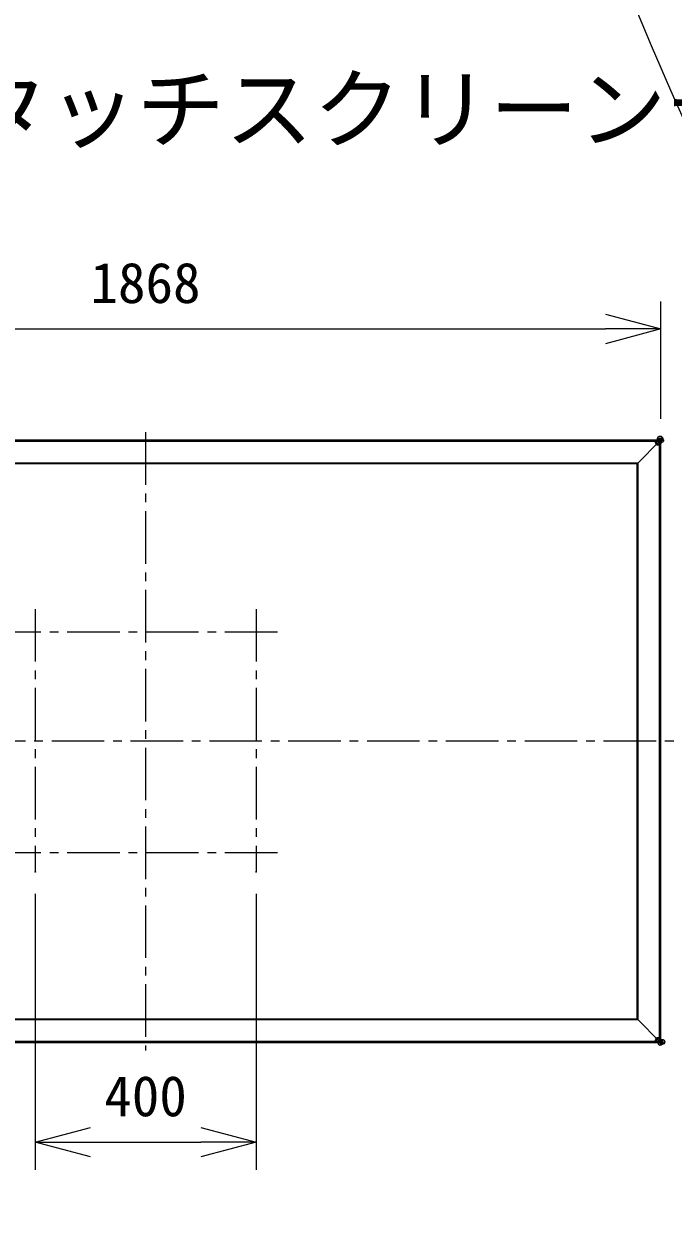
# Model space of a CAD drawing. Units: millimetres, scale not verified. Extents: x -62 to 354, y -57 to 326.
# Drawn here: x -20.6 to 8.8, y 4.7 to 58.7 of the extents above; entities that cross this region are included whole.
import ezdxf
from ezdxf.enums import TextEntityAlignment as Align

# ---------------------------------------------------------------- set-up
doc = ezdxf.new("R2010")
doc.units = ezdxf.units.MM
doc.header["$LTSCALE"] = 0.125
doc.header["$PDMODE"] = 32
doc.header["$PDSIZE"] = 0.025
doc.linetypes.add('USER1', pattern=[28.575, 19.05, -3.175, 3.175, -3.175])
for name, color, linetype, lineweight in [('0-0_0', 7, 'Continuous', 18), ('0-4_SUNPO', 3, 'Continuous', 18), ('0-5_GAIKEI', 1, 'Continuous', 18)]:
    doc.layers.add(name, color=color, linetype=linetype, lineweight=lineweight)
doc.layers.add('0-1_MOJI1', color=7, linetype='Continuous')
doc.layers.add('0-6_Defpoints', color=7, linetype='Continuous')
doc.styles.add('ＭＳ ゴシック', font='')
doc.styles.get('ＭＳ ゴシック').set_extended_font_data('MS Gothic')

# ---------------------------------------------------------------- blocks, each defined once
blk = doc.blocks.new('_Open30')
at = {"layer": '0-0_0'}
blk.add_line((0, 0), (-1, 0), dxfattribs=at)
blk.add_lwpolyline([(-1, 0.26795), (0, 0), (-1, -0.26795)], dxfattribs=at)
blk = doc.blocks.new('D9')
at = {"layer": '0-4_SUNPO'}
for p, q in [((44.4156, 332.7897), (44.4156, 320.2964)), ((54.4156, 332.7897), (54.4156, 320.2964)), ((46.9156, 321.5464), (51.9156, 321.5464))]:
    blk.add_line(p, q, dxfattribs=at)
at = {"layer": '0-6_Defpoints'}
for p in [(44.4156, 333.7897), (54.4156, 333.7897), (54.4156, 321.5464)]:
    blk.add_point(p, dxfattribs=at)
at = {"layer": '0-4_SUNPO', "xscale": 2.5, "yscale": 2.5, "rotation": 180}
blk.add_blockref('_Open30', (44.4156, 321.5464), dxfattribs=at)
at = {"layer": '0-4_SUNPO', "xscale": 2.5, "yscale": 2.5}
blk.add_blockref('_Open30', (54.4156, 321.5464), dxfattribs=at)
at = {"layer": '0-4_SUNPO', "color": 7, "style": 'ＭＳ ゴシック'}
blk.add_text('400', height=1.833, dxfattribs=at).set_placement((47.5406, 322.1714), align=Align.BOTTOM_LEFT)
blk = doc.blocks.new('D6')
at = {"layer": '0-4_SUNPO'}
for p, q in [((26.0756, 354.3038), (26.0756, 359.63)), ((72.7556, 354.3038), (72.7556, 359.63)), ((28.5756, 358.38), (70.2556, 358.38))]:
    blk.add_line(p, q, dxfattribs=at)
at = {"layer": '0-4_SUNPO', "xscale": 2.5, "yscale": 2.5, "rotation": 180}
blk.add_blockref('_Open30', (26.0756, 358.38), dxfattribs=at)
at = {"layer": '0-4_SUNPO', "xscale": 2.5, "yscale": 2.5}
blk.add_blockref('_Open30', (72.7556, 358.38), dxfattribs=at)
at = {"layer": '0-4_SUNPO', "color": 7, "style": 'ＭＳ ゴシック'}
blk.add_text('1868', height=1.833, dxfattribs=at).set_placement((46.9156, 359.005), align=Align.BOTTOM_LEFT)

msp = doc.modelspace()

# ---------------------------------------------------------------- linework, layer by layer
at = {"layer": '0-5_GAIKEI', "color": 9, "linetype": 'USER1'}
for p, q in [((-15.0751, 40.2022), (-15.0751, 12.2022)), ((-20.0751, 32.1916), (-20.0751, 20.2888)), ((-10.0751, 32.1916), (-10.0751, 20.2888)), ((-9.1025, 31.1517), (-21.1114, 31.1517)), ((11.6247, 26.2022), (-40.7409, 26.2022)), ((-9.1025, 21.1517), (-21.1114, 21.1517))]:
    msp.add_line(p, q, dxfattribs=at)
at = {"layer": '0-5_GAIKEI', "color": 7}
for p, q in [((-38.3526, 39.856), (8.2024, 39.856)), ((7.2313, 38.8223), (8.1878, 39.7788)), ((8.2046, 39.7906), (8.1965, 39.7906)), ((8.1994, 39.7971), (8.1987, 39.7952)), ((8.1989, 39.7956), (8.1994, 39.7971)), ((8.2021, 39.8083), (8.2152, 39.8083)), ((8.2024, 39.856), (8.2024, 39.8142)), ((8.2149, 39.8436), (8.2024, 39.8436)), ((8.2046, 39.7906), (8.2152, 39.8083)), ((8.2223, 39.8012), (8.2046, 39.7906)), ((8.2153, 39.8432), (8.2149, 39.8436)), ((8.2152, 39.8083), (8.2153, 39.8432)), ((8.2152, 39.8083), (8.2152, 39.8083)), ((8.2221, 39.8488), (8.2277, 39.8432)), ((8.2572, 39.8014), (8.2223, 39.8012)), ((8.2223, 39.8012), (8.2223, 39.8012)), ((8.2572, 39.8137), (8.2277, 39.8432)), ((8.2572, 39.8137), (8.2627, 39.8082)), ((8.2576, 39.8009), (8.2572, 39.8014)), ((8.2649, 12.6016), (8.2649, 39.8029)), ((8.2649, 39.8029), (8.2649, 39.8029)), ((7.1959, 38.7869), (7.1959, 38.787)), ((7.1965, 38.7869), (7.1959, 38.7869)), ((7.1959, 38.782), (7.1965, 38.782)), ((7.1965, 38.7871), (7.1961, 38.7871)), ((7.1965, 38.7875), (7.1965, 38.782)), ((7.2136, 38.8046), (7.2033, 38.7943)), ((7.2313, 38.8223), (7.2136, 38.8046)), ((8.2168, 12.5535), (8.2024, 12.5535)), ((8.2024, 12.5485), (8.2024, 12.5535)), ((8.2168, 12.5535), (8.2168, 12.5535)), ((8.2277, 12.5612), (8.2221, 12.5557)), ((8.2572, 12.5907), (8.2277, 12.5612)), ((8.2627, 12.5963), (8.2572, 12.5907)), ((8.2649, 12.6016), (8.2649, 12.6016))]:
    msp.add_line(p, q, dxfattribs=at)
at = {"layer": '0-5_GAIKEI'}
for p, q in [((-38.3526, 39.8486), (8.2024, 39.8486)), ((-38.3525, 39.8133), (8.2024, 39.8133)), ((-38.349, 39.7956), (8.1989, 39.7956)), ((8.2046, 12.6138), (8.2046, 39.7906)), ((8.2223, 12.6032), (8.2223, 39.8012)), ((8.2576, 12.6035), (8.2576, 39.8009)), ((-37.3814, 38.8223), (7.2313, 38.8223)), ((-37.3637, 38.8046), (7.2136, 38.8046)), ((-37.3534, 38.7943), (7.2033, 38.7943)), ((-37.3466, 38.787), (7.1965, 38.787)), ((7.1959, 38.7869), (-37.3466, 38.7869)), ((7.1959, 13.6175), (7.1959, 38.7869)), ((7.2033, 13.6101), (7.2033, 38.7943)), ((7.2136, 13.5998), (7.2136, 38.8046)), ((7.2313, 13.5821), (7.2313, 38.8223)), ((7.2313, 13.5821), (-37.3814, 13.5821)), ((7.2136, 13.5998), (-37.3637, 13.5998)), ((7.2033, 13.6101), (-37.3534, 13.6101)), ((7.1965, 13.6175), (-37.3466, 13.6175)), ((-37.3466, 13.6175), (7.1965, 13.6175)), ((7.1961, 13.6173), (7.1965, 13.6173)), ((7.1965, 13.6169), (7.1961, 13.6173)), ((7.1965, 13.6225), (7.1965, 13.6169)), ((7.1965, 13.6169), (7.2033, 13.6101)), ((7.2033, 13.6101), (7.2136, 13.5998)), ((7.2136, 13.5998), (7.2313, 13.5821)), ((7.2313, 13.5821), (8.1878, 12.6256)), ((8.2024, 12.5558), (-38.3526, 12.5558)), ((8.2024, 12.5911), (-38.3525, 12.5911)), ((8.1989, 12.6088), (-38.349, 12.6088)), ((8.1987, 12.6091), (8.1993, 12.6077)), ((8.1993, 12.6077), (8.1989, 12.6088)), ((8.2152, 12.5961), (8.2021, 12.5961)), ((8.2024, 12.5535), (8.2024, 12.5902)), ((8.2024, 12.5608), (8.2149, 12.5608)), ((8.2152, 12.5961), (8.2046, 12.6138)), ((8.2149, 12.5608), (8.2153, 12.5612)), ((8.2152, 12.5961), (8.2152, 12.5961)), ((8.2153, 12.5612), (8.2152, 12.5961)), ((8.2223, 12.6032), (8.2223, 12.6032)), ((8.2223, 12.6032), (8.2572, 12.6031)), ((8.2572, 12.6031), (8.2576, 12.6035))]:
    msp.add_line(p, q, dxfattribs=at)
at = {"layer": '0-5_GAIKEI', "color": 7}
for points in [[(8.2024, 39.851), (8.2168, 39.851), (8.2168, 39.851)], [(7.1961, 38.7871), (7.1965, 38.7875), (7.2033, 38.7943)], [(8.2024, 12.5485), (-38.3526, 12.5485), (-38.3526, 12.5535)]]:
    msp.add_lwpolyline(points, dxfattribs=at)
at = {"layer": '0-5_GAIKEI'}
for points in [[(7.1965, 13.6225), (7.1959, 13.6225), (7.1959, 38.782)], [(8.1965, 12.6138), (8.2046, 12.6138), (8.2223, 12.6032)]]:
    msp.add_lwpolyline(points, dxfattribs=at)
for centre, radius in [((174.0137, 145.3979), 180.342), ((174.0137, 127.8979), 180.342), ((8.1516, 12.6668), 0.1235), ((8.1669, 12.6473), 0.0988), ((8.1712, 12.6515), 0.0987), ((8.1524, 12.5902), 0.0501), ((8.1524, 12.5902), 0.0501), ((8.2387, 12.5178), 0.0878), ((8.2397, 12.5208), 0.0847), ((8.2021, 12.6143), 0.023), ((8.2049, 12.6155), 0.0219), ((8.2074, 12.611), 0.0168), ((8.2082, 12.6103), 0.0158), ((8.2087, 12.6091), 0.0145), ((8.2088, 12.5515), 0.00828), ((8.2354, 12.5755), 0.0253), ((8.3223, 12.589), 0.1113), ((8.3276, 12.5854), 0.1154), ((8.2285, 12.5687), 0.0156), ((8.2894, 12.5768), 0.0762), ((8.2803, 12.574), 0.0667), ((8.2184, 12.6049), 0.00416), ((8.2428, 12.563), 0.0276), ((8.2242, 12.5636), 0.00889), ((8.223, 12.5616), 0.00654), ((8.2427, 12.5827), 0.0256), ((8.2215, 12.5579), 0.00261), ((8.221, 12.5573), 0.00195), ((8.2212, 12.5567), 0.00135), ((8.2225, 12.603), 0.00031), ((8.2555, 12.5762), 0.027), ((8.2479, 12.5882), 0.018), ((8.2527, 12.5926), 0.0115), ((8.2559, 12.5948), 0.00762), ((8.2699, 12.6194), 0.0186), ((8.2601, 12.5968), 0.00304), ((8.2671, 12.6106), 0.00928), ((8.2611, 12.5973), 0.00196), ((8.2611, 12.5971), 0.00198), ((8.2617, 12.5972), 0.00133)]:
    msp.add_circle(centre, radius, dxfattribs=at)
at = {"layer": '0-5_GAIKEI', "color": 7}
for centre, radius in [((8.233, 39.9136), 0.1154), ((8.2294, 39.9084), 0.1113), ((8.1516, 39.7376), 0.1235), ((8.1669, 39.7572), 0.0987), ((8.1711, 39.7529), 0.0988), ((8.1524, 39.8142), 0.0501), ((8.1524, 39.8142), 0.0501), ((8.2417, 39.8754), 0.0762), ((8.2445, 39.8663), 0.0667), ((8.199, 39.8559), 0.0186), ((8.2029, 39.791), 0.0219), ((8.2041, 39.7881), 0.023), ((8.2074, 39.7934), 0.0168), ((8.2081, 39.7942), 0.0158), ((8.2093, 39.7947), 0.0145), ((8.2078, 39.8532), 0.00928), ((8.2135, 39.8044), 0.00416), ((8.2357, 39.8287), 0.0256), ((8.2302, 39.8339), 0.018), ((8.3006, 39.8247), 0.0878), ((8.2976, 39.8257), 0.0847), ((8.2258, 39.8387), 0.0115), ((8.2154, 39.8085), 0.00031), ((8.2422, 39.8415), 0.027), ((8.2236, 39.8419), 0.00762), ((8.2429, 39.8215), 0.0253), ((8.2217, 39.8461), 0.00304), ((8.2211, 39.8471), 0.00196), ((8.2213, 39.8471), 0.00198), ((8.2212, 39.8477), 0.00133), ((8.2554, 39.8288), 0.0276), ((8.2497, 39.8145), 0.0156), ((8.2548, 39.8102), 0.00889), ((8.2568, 39.8091), 0.00654), ((8.2605, 39.8075), 0.00261), ((8.2669, 39.7948), 0.00828), ((8.2611, 39.8071), 0.00195), ((8.2617, 39.8073), 0.00135)]:
    msp.add_circle(centre, radius, dxfattribs=at)
for centre, radius, start, end in [((8.1524, 39.8142), 0.05, 315, 338.20295), ((8.1524, 39.8142), 0.05, 339.99356, 352.15005), ((8.1524, 39.8142), 0.05, 358.98197, 0), ((8.2168, 39.8435), 0.0075, 45, 90), ((8.2574, 39.8029), 0.0075, 0, 45), ((8.2168, 12.561), 0.0075, 270, 315)]:
    msp.add_arc(centre, radius, start, end, dxfattribs=at)
at = {"layer": '0-5_GAIKEI'}
for start, end in [(21.79707, 44.99999), (7.56564, 20.4046), (0, 1.01802)]:
    msp.add_arc((8.1524, 12.5902), 0.05, start, end, dxfattribs=at)
at = {"layer": '0-5_GAIKEI', "color": 7}
for centre, major_axis, ratio, start_param, end_param in [((8.2153, 39.8308), (0.0124, 0.0124), 0.57735, 0, 1.0471976), ((8.2168, 39.8435), (0.0053, 0.0053), 0.999896, 0, 0.7854502), ((8.2448, 39.8014), (0.0124, 0.0124), 0.57735, 5.2359878, 6.2831853), ((8.2574, 39.8029), (-0.0053, -0.0053), 0.999896, 2.3561424, 3.1415927), ((8.2168, 12.561), (-0.0053, 0.0053), 0.999896, 2.3561424, 3.1415927), ((8.2574, 12.6016), (0.0053, -0.0053), 0.999896, 6.2831853, 7.0686355)]:
    msp.add_ellipse(centre, major_axis=major_axis, ratio=ratio, start_param=start_param, end_param=end_param, dxfattribs=at)
at = {"layer": '0-5_GAIKEI'}
for centre, start_param, end_param in [((8.2153, 12.5736), 5.2359878, 6.2831853), ((8.2448, 12.6031), 6.2831853, 7.3303829)]:
    msp.add_ellipse(centre, major_axis=(0.0124, -0.0124), ratio=0.57735, start_param=start_param, end_param=end_param, dxfattribs=at)

# ---------------------------------------------------------------- block references
at = {"layer": '0-4_SUNPO'}
for name in ['D6', 'D9']:
    msp.add_blockref(name, (-64.4907, -313.5009), dxfattribs=at)

# ---------------------------------------------------------------- texts
at = {"layer": '0-1_MOJI1', "style": 'ＭＳ ゴシック'}
msp.add_text('マルチタッチスクリーンディスプレイ', height=2.933, dxfattribs=at).set_placement((-35.4907, 52.4991), align=Align.BOTTOM_LEFT)

doc.saveas('drawing.dxf')
